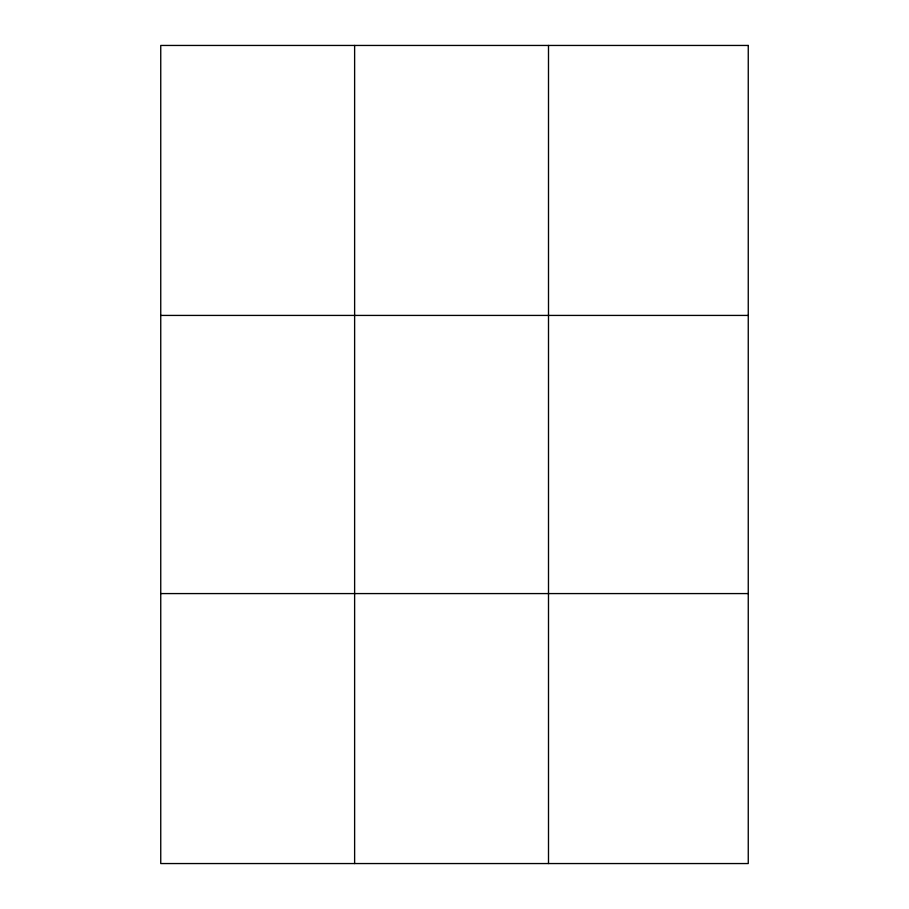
<?xml version="1.0" encoding="UTF-8"?>
<svg xmlns="http://www.w3.org/2000/svg" width="909" height="909" viewBox="0 0 909 909"><rect width="100%" height="100%" fill="white"/><g stroke="black" fill="none" stroke-linecap="round" stroke-linejoin="round"><path stroke-width="1.36" d="M354.624 863.55L354.624 45.45M548.502 863.55L548.502 45.45M160.745 315.423L748.255 315.423M160.745 593.577L748.255 593.577M748.255 45.45L748.255 863.55L160.745 863.55L160.745 45.45L748.255 45.45"/></g></svg>
